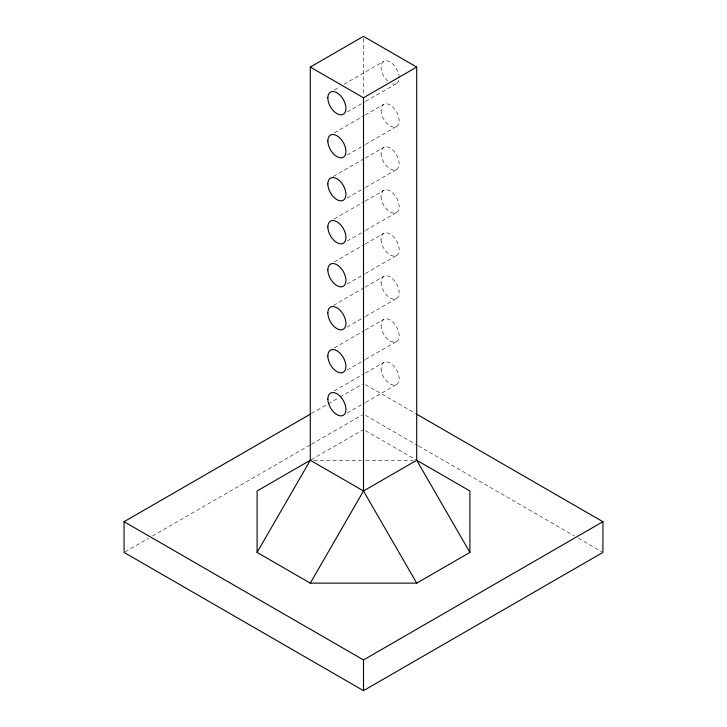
<?xml version="1.0" encoding="UTF-8"?>
<svg xmlns="http://www.w3.org/2000/svg" width="727" height="727" viewBox="0 0 727 727"><rect width="100%" height="100%" fill="white"/><g stroke="black" fill="none" stroke-linecap="round" stroke-linejoin="round"><path stroke-width="0.55" stroke-dasharray="3.63 2.73" d="M334.375 89.848L340.172 86.495M344.044 84.268L383.711 61.368M347.161 112.003L364.572 101.953M365.545 101.398L396.497 83.523M334.375 132.859L364.363 115.538M365.327 114.984L383.711 104.37M347.161 155.015L364.572 144.955M365.545 144.4L396.497 126.525M333.402 176.425L364.363 158.55M365.327 157.986L383.711 147.381M347.161 198.017L364.572 187.966M365.545 187.402L396.497 169.536M334.375 218.863L364.363 201.552M365.327 200.997L383.711 190.383M347.161 241.019L364.572 230.968M365.545 230.414L396.497 212.538M334.375 261.874L364.363 244.563M365.327 243.999L383.711 233.385M347.161 284.03L364.572 273.979M365.545 273.416L396.497 255.54M333.402 305.44L364.363 287.565M365.327 287.011L383.711 276.396M347.161 327.032L364.572 316.981M365.545 316.427L396.497 298.552M334.375 347.888L364.363 330.567M365.327 330.013L383.711 319.398M347.161 370.043L364.572 359.983M365.545 359.429L396.497 341.554M334.375 390.89L364.363 373.578M365.327 373.015L383.711 362.409M311.492 413.499L327.195 404.43M328.177 403.867L338.973 397.633M339.954 397.069L362.519 384.038M347.161 413.045L364.572 402.994M365.545 402.431L396.497 384.565M125.053 551.857L148.608 538.253M152.534 535.99L310.511 444.779M311.492 444.215L362.519 414.753M311.265 459.709L362.537 430.102M313.691 460.264L364.636 460.264M365.763 460.264L413.309 460.264M365.463 384.601L415.508 413.499M365.463 415.317L417.471 445.351M418.452 445.915L574.466 535.99M578.392 538.253L601.947 551.857M365.436 430.666L415.735 459.709M363.5 38.613L363.5 95.273M387.764 81.179A12.795 7.388 60 0 1 382.693 62.177A12.795 7.388 60 0 1 397.515 70.728A12.795 7.388 60 0 1 392.444 83.887M381.057 153.233A12.795 7.388 60 0 0 394.625 170.109A12.795 7.388 60 0 0 394.625 152.025A12.795 7.388 60 0 0 381.057 153.233M381.057 110.231A12.795 7.388 60 0 0 394.625 127.107A12.795 7.388 60 0 0 394.625 109.014A12.795 7.388 60 0 0 381.057 110.231M381.057 196.235A12.795 7.388 60 0 0 394.625 213.12A12.795 7.388 60 0 0 394.625 195.027A12.795 7.388 60 0 0 381.057 196.235M381.057 239.247A12.795 7.388 60 0 0 394.625 256.122A12.795 7.388 60 0 0 394.625 238.029A12.795 7.388 60 0 0 381.057 239.247M381.057 282.249A12.795 7.388 60 0 0 394.625 299.133A12.795 7.388 60 0 0 394.625 281.04A12.795 7.388 60 0 0 381.057 282.249M381.057 325.26A12.795 7.388 60 0 0 394.625 342.135A12.795 7.388 60 0 0 394.625 324.042A12.795 7.388 60 0 0 381.057 325.26M381.057 368.262A12.795 7.388 60 0 0 394.625 385.137A12.795 7.388 60 0 0 394.625 367.053A12.795 7.388 60 0 0 381.057 368.262"/><path stroke-width="1.09" d="M257.085 552.42L310.293 460.264L310.293 67.066L363.5 36.35L416.707 67.066L416.707 460.264L469.915 552.42L416.707 583.136L310.293 583.136L257.085 552.42L257.085 490.979L310.293 460.264L363.5 490.979L416.707 583.136M310.293 583.136L363.5 490.979L363.5 97.781L416.707 67.066M416.489 414.063L602.928 521.704L602.928 552.42L363.5 690.65L124.072 552.42L124.072 521.704L310.511 414.063M363.5 490.979L416.707 460.264L469.915 490.979L469.915 552.42M124.072 521.704L363.5 659.934L602.928 521.704M310.293 67.066L363.5 97.781M363.5 659.934L363.5 690.65M327.85 312.964A12.795 7.388 60 0 0 341.417 329.849A12.795 7.388 60 0 0 341.417 311.756A12.795 7.388 60 0 0 327.85 312.964M327.85 355.976A12.795 7.388 60 0 0 341.417 372.851A12.795 7.388 60 0 0 341.417 354.767A12.795 7.388 60 0 0 327.85 355.976M327.85 398.978A12.795 7.388 60 0 0 341.417 415.862A12.795 7.388 60 0 0 341.417 397.769A12.795 7.388 60 0 0 327.85 398.978M327.85 97.936A12.795 7.388 60 0 0 341.417 114.821A12.795 7.388 60 0 0 341.417 96.727A12.795 7.388 60 0 0 327.85 97.936M327.85 140.947A12.795 7.388 60 0 0 341.417 157.823A12.795 7.388 60 0 0 341.417 139.729A12.795 7.388 60 0 0 327.85 140.947M327.85 183.949A12.795 7.388 60 0 0 341.417 200.834A12.795 7.388 60 0 0 341.417 182.741A12.795 7.388 60 0 0 327.85 183.949M327.85 226.96A12.795 7.388 60 0 0 341.417 243.836A12.795 7.388 60 0 0 341.417 225.743A12.795 7.388 60 0 0 327.85 226.96M327.85 269.962A12.795 7.388 60 0 0 341.417 286.838A12.795 7.388 60 0 0 341.417 268.754A12.795 7.388 60 0 0 327.85 269.962"/></g></svg>
